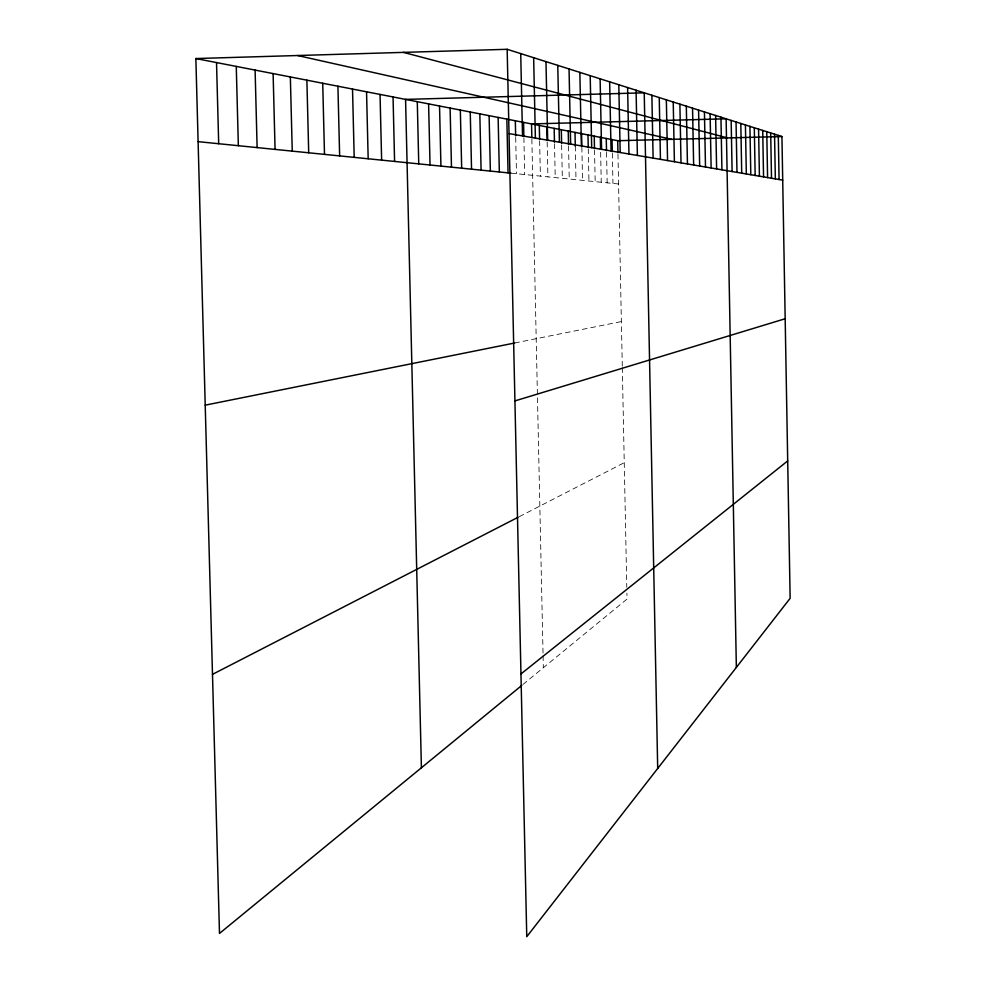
<?xml version="1.0" encoding="UTF-8"?>
<svg xmlns="http://www.w3.org/2000/svg" width="986" height="986" viewBox="0 0 986 986"><rect width="100%" height="100%" fill="white"/><g stroke="black" fill="none" stroke-linecap="round" stroke-linejoin="round"><path stroke-width="0.74" stroke-dasharray="4.93 3.7" d="M522.937 684.469L627.034 599.069L626.911 593.153M519.24 516.676L624.249 462.693M514.606 343.017L621.377 321.572M510.859 173.142L618.579 183.988M515.69 137.411L516.491 173.709M617.963 154.149L622.289 366.126M622.314 367.655L626.788 587.225M612.331 153.212L612.947 183.421M606.538 152.251L607.166 182.841M600.634 152.3L601.25 182.25M594.521 149.786L595.174 181.634M588.272 148.75L588.95 181.005M581.863 147.234L582.553 180.364M575.294 146.125L575.997 179.711M568.565 146.064L569.255 179.021M561.626 144.917L562.34 178.33M554.502 143.734L555.229 177.616M547.168 142.046L547.908 176.876M539.625 140.801L540.39 176.124M531.861 139.051L543.052 654.285M543.089 655.776L543.348 667.719M523.886 137.72L524.688 174.534"/><path stroke-width="1.48" d="M521.767 685.43L219.484 933.446L195.857 58.544L507.161 49.3L781.935 136.536L790.143 598.305L526.758 936.7L507.161 49.3M520.953 673.943L787.703 460.918M212.483 674.362L518.057 517.293M514.926 400.908L785.176 318.749M205.211 405.16L514.606 343.017M195.857 58.544L617.692 140.715L781.935 136.536M198.1 141.651L510.859 173.142M509.022 133.615L782.711 180.142M297.612 55.524L671.626 139.334M403.447 52.381L727.471 137.917M306.88 80.174L308.704 152.793M290.352 76.957L292.25 151.141M273.11 73.593L275.069 149.404M255.103 70.08L257.124 147.604M236.258 66.419L238.353 145.706M216.526 62.574L218.695 143.734M421.404 767.774L405.566 99.389L644.228 92.82L657.699 768.464M393.044 96.948L394.585 161.445M380.041 94.422L381.631 160.139M366.545 91.797L368.172 158.783M352.52 89.06L354.196 157.378M337.915 86.213L339.64 155.911M322.718 83.255L324.493 154.383M520.719 53.601L522.518 135.908M515.333 120.773L515.653 135.895M506.853 119.121L508.049 172.858M498.127 117.42L499.335 171.983M489.118 115.67L490.362 171.083M479.825 113.858L481.094 170.147M470.248 111.985L471.542 169.185M460.339 110.062L461.67 168.199M450.109 108.066L451.477 167.164M439.546 106.007L440.927 166.104M428.602 103.875L430.032 165.007M417.288 101.669L418.742 163.873M618.801 84.747L620.182 152.51M617.692 140.715L617.939 152.645M612.047 139.605L612.294 151.696M609.644 81.838L611.061 150.957M606.254 138.484L606.513 150.722M600.117 78.806L601.571 149.342M600.326 137.325L600.573 149.305M594.238 136.142L594.484 148.27M590.195 75.663L591.686 147.666M587.989 134.922L588.248 147.21M581.58 133.677L581.839 145.731M579.842 72.372L581.383 145.916M574.998 132.395L575.294 146.125M569.045 68.946L570.635 144.092M568.244 131.076L568.528 144.56M561.305 129.733L561.601 143.401M557.768 65.372L559.407 142.181M554.169 128.34L554.465 142.194M545.985 61.625L547.661 140.185M546.836 126.911L547.131 140.542M539.293 125.444L539.601 139.26M533.648 57.706L535.386 138.089M531.836 137.535L531.54 123.928L726.127 118.813L736.357 667.411M523.554 122.375L523.849 136.179M731.156 120.415L732.105 171.539M720.939 117.174L721.925 169.802M715.602 115.473L716.612 168.902M710.105 113.735L711.128 167.977M704.435 111.923L705.483 167.016M698.581 110.075L699.653 166.018M692.554 108.152L693.639 164.995M686.318 106.18L687.439 163.947M679.884 104.134L681.018 162.85M673.228 102.026L674.399 161.729M666.351 99.845L667.547 160.558M659.24 97.577L660.447 159.362M651.869 95.235L653.114 158.105M636.081 90.231L637.387 155.431M627.601 87.532L628.945 154.001M778.287 135.378L779.076 179.526M774.54 134.182L775.341 178.885M770.695 132.962L771.508 178.232M766.763 131.717L767.589 177.566M762.708 130.435L763.558 176.888M758.567 129.117L759.417 176.186M754.302 127.761L755.165 175.459M749.927 126.368L750.802 174.719M745.428 124.939L746.328 173.955M740.806 123.472L741.718 173.166M736.049 121.968L736.986 172.365"/></g></svg>
